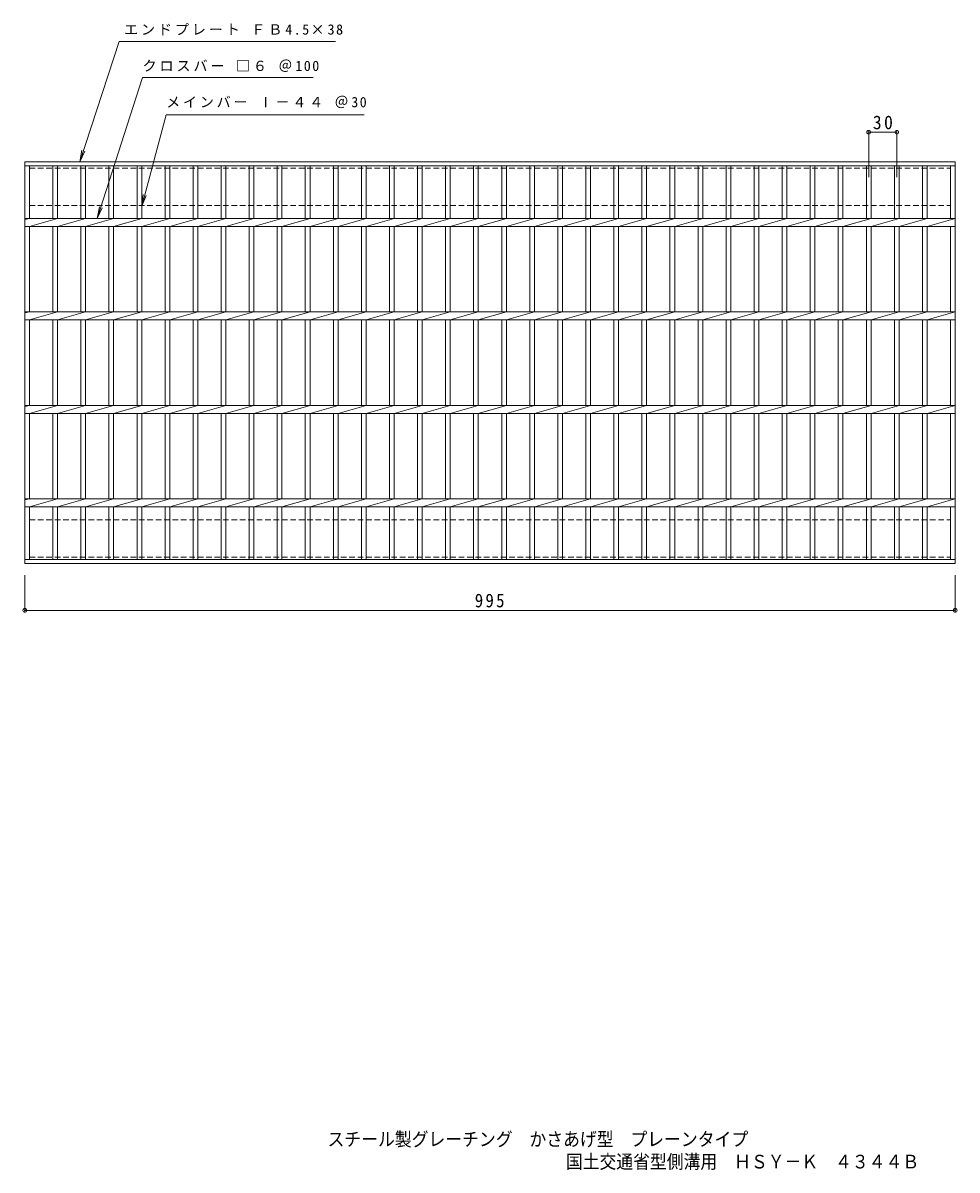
# Model space of a CAD drawing. Units: millimetres, scale not verified. Extents: x -755 to 851, y -688 to 539.
# Drawn here: x -755 to 244, y -688 to 539 of the extents above; entities that cross this region are included whole.
import ezdxf
from ezdxf.enums import TextEntityAlignment as Align

# ---------------------------------------------------------------- set-up
doc = ezdxf.new("R2010")
doc.units = ezdxf.units.MM
doc.header["$LTSCALE"] = 5
doc.header["$PDMODE"] = 32
doc.header["$PDSIZE"] = 4
doc.linetypes.add('DASHED1', pattern=[1.8, 1.2, -0.6])
for name, color, linetype, lineweight in [('B-1', 2, 'Continuous', 9), ('B-2', 3, 'Continuous', 9), ('B-4', 7, 'Continuous', 9), ('B-5', 7, 'Continuous', 9)]:
    doc.layers.add(name, color=color, linetype=linetype, lineweight=lineweight)
doc.layers.add('F-5_F-5ﾚｲﾔ', color=2, linetype='Continuous')
doc.styles.add('ＭＳ ゴシック', font='')
doc.styles.get('ＭＳ ゴシック').set_extended_font_data('MS Gothic')

msp = doc.modelspace()

# ---------------------------------------------------------------- linework, layer by layer
at = {"layer": 'B-1', "linetype": 'DASHED1'}
for p, q in [((-747.568, 383.726), (237.432, 383.726)), ((-747.568, 343.726), (-747.568, 383.726)), ((237.432, 383.726), (237.432, 343.726)), ((-747.568, 343.726), (237.432, 343.726)), ((-747.568, 7.726), (-747.568, -32.274)), ((-747.568, 7.726), (237.432, 7.726)), ((237.432, -32.274), (237.432, 7.726)), ((-747.568, -32.274), (237.432, -32.274))]:
    msp.add_line(p, q, dxfattribs=at)
at = {"layer": 'B-2'}
for p, q in [((-752.568, -39.274), (-752.568, 390.726)), ((-752.568, 390.726), (242.432, 390.726)), ((-752.568, 386.226), (242.432, 386.226)), ((-747.567, 329.965), (-747.567, 386.226)), ((-722.567, 386.226), (-722.567, 329.965)), ((-717.568, 386.226), (-717.568, 329.965)), ((-692.567, 386.226), (-692.567, 329.965)), ((-687.567, 386.226), (-687.567, 329.965)), ((-662.568, 386.226), (-662.568, 329.965)), ((-657.567, 386.226), (-657.567, 329.965)), ((-632.567, 386.226), (-632.567, 329.965)), ((-627.568, 386.226), (-627.568, 329.965)), ((-602.567, 386.226), (-602.567, 329.965)), ((-597.567, 386.226), (-597.567, 329.965)), ((-572.567, 386.226), (-572.567, 329.965)), ((-567.567, 386.226), (-567.567, 329.965)), ((-542.567, 386.226), (-542.567, 329.965)), ((-537.568, 386.226), (-537.568, 329.965)), ((-512.567, 386.226), (-512.567, 329.965)), ((-507.568, 386.226), (-507.568, 329.965)), ((-482.567, 386.226), (-482.567, 329.965)), ((-477.567, 386.226), (-477.567, 329.965)), ((-452.567, 386.226), (-452.567, 329.965)), ((-447.567, 386.226), (-447.567, 329.965)), ((-422.567, 386.226), (-422.567, 329.965)), ((-417.567, 386.226), (-417.567, 329.965)), ((-392.567, 386.226), (-392.567, 329.965)), ((-387.568, 386.226), (-387.568, 329.965)), ((-362.567, 386.226), (-362.567, 329.965)), ((-357.567, 386.226), (-357.567, 329.965)), ((-332.567, 386.226), (-332.567, 329.965)), ((-327.567, 386.226), (-327.567, 329.965)), ((-302.567, 386.226), (-302.567, 329.965)), ((-297.568, 386.226), (-297.568, 329.965)), ((-272.567, 386.226), (-272.567, 329.965)), ((-267.568, 386.226), (-267.568, 329.965)), ((-242.568, 386.226), (-242.568, 329.965)), ((-237.568, 386.226), (-237.568, 329.965)), ((-212.568, 386.226), (-212.568, 329.965)), ((-207.569, 386.226), (-207.569, 329.965)), ((-182.569, 386.226), (-182.569, 329.965)), ((-177.569, 386.226), (-177.569, 329.965)), ((-152.569, 386.226), (-152.569, 329.965)), ((-147.57, 386.226), (-147.57, 329.965)), ((-122.569, 386.226), (-122.569, 329.965)), ((-117.57, 386.226), (-117.57, 329.965)), ((-92.57, 386.226), (-92.57, 329.965)), ((-87.57, 386.226), (-87.57, 329.965)), ((-62.57, 386.226), (-62.57, 329.965)), ((-57.571, 386.226), (-57.571, 329.965)), ((-32.571, 386.226), (-32.571, 329.965)), ((-27.571, 386.226), (-27.571, 329.965)), ((-2.571, 386.226), (-2.571, 329.965)), ((2.428, 386.226), (2.428, 329.965)), ((27.429, 386.226), (27.429, 329.965)), ((32.428, 386.226), (32.428, 329.965)), ((57.428, 386.226), (57.428, 329.965)), ((62.428, 386.226), (62.428, 329.965)), ((87.428, 386.226), (87.428, 329.965)), ((92.427, 386.226), (92.427, 329.965)), ((117.428, 386.226), (117.428, 329.965)), ((122.427, 386.226), (122.427, 329.965)), ((147.427, 386.226), (147.427, 329.965)), ((152.426, 386.226), (152.426, 329.965)), ((177.427, 386.226), (177.427, 329.965)), ((182.426, 386.226), (182.426, 329.965)), ((207.426, 386.226), (207.426, 329.965)), ((212.426, 386.226), (212.426, 329.965)), ((237.433, 386.226), (237.433, 329.965)), ((242.432, 390.726), (242.432, -39.274)), ((-747.567, 329.965), (-752.568, 328.966)), ((-752.568, 329.965), (242.432, 329.965)), ((-752.568, 321.486), (242.432, 321.486)), ((-717.568, 329.965), (-747.567, 321.486)), ((-747.567, 229.965), (-747.567, 321.486)), ((-722.567, 321.486), (-722.567, 229.965)), ((-687.567, 329.965), (-717.568, 321.486)), ((-717.568, 321.486), (-717.568, 229.965)), ((-692.567, 321.486), (-692.567, 229.965)), ((-657.567, 329.965), (-687.567, 321.486)), ((-687.567, 321.486), (-687.567, 229.965)), ((-662.568, 321.486), (-662.568, 229.965)), ((-627.568, 329.965), (-657.567, 321.486)), ((-657.567, 321.486), (-657.567, 229.965)), ((-632.567, 321.486), (-632.567, 229.965)), ((-597.567, 329.965), (-627.568, 321.486)), ((-627.568, 321.486), (-627.568, 229.965)), ((-602.567, 321.486), (-602.567, 229.965)), ((-567.567, 329.965), (-597.567, 321.486)), ((-597.567, 321.486), (-597.567, 229.965)), ((-572.567, 321.486), (-572.567, 229.965)), ((-537.567, 329.965), (-567.567, 321.486)), ((-567.567, 321.486), (-567.567, 229.965)), ((-542.567, 321.486), (-542.567, 229.965)), ((-507.567, 329.965), (-537.568, 321.486)), ((-537.568, 321.486), (-537.568, 229.965)), ((-512.567, 321.486), (-512.567, 229.965)), ((-477.567, 329.965), (-507.568, 321.486)), ((-507.568, 321.486), (-507.568, 229.965)), ((-482.567, 321.486), (-482.567, 229.965)), ((-447.567, 329.965), (-477.567, 321.486)), ((-477.567, 321.486), (-477.567, 229.965)), ((-452.567, 321.486), (-452.567, 229.965)), ((-417.567, 329.965), (-447.567, 321.486)), ((-447.567, 321.486), (-447.567, 229.965)), ((-422.567, 321.486), (-422.567, 229.965)), ((-387.568, 329.965), (-417.567, 321.486)), ((-417.567, 321.486), (-417.567, 229.965)), ((-392.567, 321.486), (-392.567, 229.965)), ((-357.567, 329.965), (-387.568, 321.486)), ((-387.568, 321.486), (-387.568, 229.965)), ((-362.567, 321.486), (-362.567, 229.965)), ((-327.567, 329.965), (-357.567, 321.486)), ((-357.567, 321.486), (-357.567, 229.965)), ((-332.567, 321.486), (-332.567, 229.965)), ((-297.567, 329.965), (-327.567, 321.486)), ((-327.567, 321.486), (-327.567, 229.965)), ((-302.567, 321.486), (-302.567, 229.965)), ((-267.568, 329.965), (-297.568, 321.486)), ((-297.568, 321.486), (-297.568, 229.965)), ((-272.567, 321.486), (-272.567, 229.965)), ((-237.568, 329.965), (-267.568, 321.486)), ((-267.568, 321.486), (-267.568, 229.965)), ((-242.568, 321.486), (-242.568, 229.965)), ((-207.568, 329.965), (-237.568, 321.486)), ((-237.568, 321.486), (-237.568, 229.965)), ((-212.568, 321.486), (-212.568, 229.965)), ((-177.569, 329.965), (-207.569, 321.486)), ((-207.569, 321.486), (-207.569, 229.965)), ((-182.569, 321.486), (-182.569, 229.965)), ((-147.569, 329.965), (-177.569, 321.486)), ((-177.569, 321.486), (-177.569, 229.965)), ((-152.569, 321.486), (-152.569, 229.965)), ((-117.57, 329.965), (-147.57, 321.486)), ((-147.57, 321.486), (-147.57, 229.965)), ((-122.569, 321.486), (-122.569, 229.965)), ((-87.57, 329.965), (-117.57, 321.486)), ((-117.57, 321.486), (-117.57, 229.965)), ((-92.57, 321.486), (-92.57, 229.965)), ((-57.57, 329.965), (-87.57, 321.486)), ((-87.57, 321.486), (-87.57, 229.965)), ((-62.57, 321.486), (-62.57, 229.965)), ((-27.571, 329.965), (-57.571, 321.486)), ((-57.571, 321.486), (-57.571, 229.965)), ((-32.571, 321.486), (-32.571, 229.965)), ((2.429, 329.965), (-27.571, 321.486)), ((-27.571, 321.486), (-27.571, 229.965)), ((-2.571, 321.486), (-2.571, 229.965)), ((32.428, 329.965), (2.428, 321.486)), ((2.428, 321.486), (2.428, 229.965)), ((27.429, 321.486), (27.429, 229.965)), ((62.428, 329.965), (32.428, 321.486)), ((32.428, 321.486), (32.428, 229.965)), ((57.428, 321.486), (57.428, 229.965)), ((92.428, 329.965), (62.428, 321.486)), ((62.428, 321.486), (62.428, 229.965)), ((87.428, 321.486), (87.428, 229.965)), ((122.427, 329.965), (92.427, 321.486)), ((92.427, 321.486), (92.427, 229.965)), ((117.428, 321.486), (117.428, 229.965)), ((152.427, 329.965), (122.427, 321.486)), ((122.427, 321.486), (122.427, 229.965)), ((147.427, 321.486), (147.427, 229.965)), ((182.426, 329.965), (152.426, 321.486)), ((152.426, 321.486), (152.426, 229.965)), ((177.427, 321.486), (177.427, 229.965)), ((212.426, 329.965), (182.426, 321.486)), ((182.426, 321.486), (182.426, 229.965)), ((207.426, 321.486), (207.426, 229.965)), ((242.426, 329.965), (212.426, 321.486)), ((212.426, 321.486), (212.426, 229.965)), ((237.433, 321.486), (237.433, 229.965)), ((-747.567, 229.965), (-752.568, 228.965)), ((-752.568, 229.965), (242.432, 229.965)), ((-752.568, 221.486), (242.432, 221.486)), ((-717.568, 229.965), (-747.567, 221.486)), ((-747.567, 129.965), (-747.567, 221.486)), ((-722.567, 221.486), (-722.567, 129.965)), ((-687.567, 229.965), (-717.568, 221.486)), ((-717.568, 221.486), (-717.568, 129.965)), ((-692.567, 221.486), (-692.567, 129.965)), ((-657.567, 229.965), (-687.567, 221.486)), ((-687.567, 221.486), (-687.567, 129.965)), ((-662.568, 221.486), (-662.568, 129.965)), ((-627.568, 229.965), (-657.567, 221.486)), ((-657.567, 221.486), (-657.567, 129.965)), ((-632.567, 221.486), (-632.567, 129.965)), ((-597.567, 229.965), (-627.568, 221.486)), ((-627.568, 221.486), (-627.568, 129.965)), ((-602.567, 221.486), (-602.567, 129.965)), ((-567.567, 229.965), (-597.567, 221.486)), ((-597.567, 221.486), (-597.567, 129.965)), ((-572.567, 221.486), (-572.567, 129.965)), ((-537.567, 229.965), (-567.567, 221.486)), ((-567.567, 221.486), (-567.567, 129.965)), ((-542.567, 221.486), (-542.567, 129.965)), ((-507.567, 229.965), (-537.568, 221.486)), ((-537.568, 221.486), (-537.568, 129.965)), ((-512.567, 221.486), (-512.567, 129.965)), ((-477.567, 229.965), (-507.568, 221.486)), ((-507.568, 221.486), (-507.568, 129.965)), ((-482.567, 221.486), (-482.567, 129.965)), ((-447.567, 229.965), (-477.567, 221.486)), ((-477.567, 221.486), (-477.567, 129.965)), ((-452.567, 221.486), (-452.567, 129.965)), ((-417.567, 229.965), (-447.567, 221.486)), ((-447.567, 221.486), (-447.567, 129.965)), ((-422.567, 221.486), (-422.567, 129.965)), ((-387.568, 229.965), (-417.567, 221.486)), ((-417.567, 221.486), (-417.567, 129.965)), ((-392.567, 221.486), (-392.567, 129.965)), ((-357.567, 229.965), (-387.568, 221.486)), ((-387.568, 221.486), (-387.568, 129.965)), ((-362.567, 221.486), (-362.567, 129.965)), ((-327.567, 229.965), (-357.567, 221.486)), ((-357.567, 221.486), (-357.567, 129.965)), ((-332.567, 221.486), (-332.567, 129.965)), ((-297.567, 229.965), (-327.567, 221.486)), ((-327.567, 221.486), (-327.567, 129.965)), ((-302.567, 221.486), (-302.567, 129.965)), ((-267.568, 229.965), (-297.568, 221.486)), ((-297.568, 221.486), (-297.568, 129.965)), ((-272.567, 221.486), (-272.567, 129.965)), ((-237.568, 229.965), (-267.568, 221.486)), ((-267.568, 221.486), (-267.568, 129.965)), ((-242.568, 221.486), (-242.568, 129.965)), ((-207.568, 229.965), (-237.568, 221.486)), ((-237.568, 221.486), (-237.568, 129.965)), ((-212.568, 221.486), (-212.568, 129.965)), ((-177.569, 229.965), (-207.569, 221.486)), ((-207.569, 221.486), (-207.569, 129.965)), ((-182.569, 221.486), (-182.569, 129.965)), ((-147.569, 229.965), (-177.569, 221.486)), ((-177.569, 221.486), (-177.569, 129.965)), ((-152.569, 221.486), (-152.569, 129.965)), ((-117.57, 229.965), (-147.57, 221.486)), ((-147.57, 221.486), (-147.57, 129.965)), ((-122.569, 221.486), (-122.569, 129.965)), ((-87.57, 229.965), (-117.57, 221.486)), ((-117.57, 221.486), (-117.57, 129.965)), ((-92.57, 221.486), (-92.57, 129.965)), ((-57.57, 229.965), (-87.57, 221.486)), ((-87.57, 221.486), (-87.57, 129.965)), ((-62.57, 221.486), (-62.57, 129.965)), ((-27.571, 229.965), (-57.571, 221.486)), ((-57.571, 221.486), (-57.571, 129.965)), ((-32.571, 221.486), (-32.571, 129.965)), ((2.429, 229.965), (-27.571, 221.486)), ((-27.571, 221.486), (-27.571, 129.965)), ((-2.571, 221.486), (-2.571, 129.965)), ((32.428, 229.965), (2.428, 221.486)), ((2.428, 221.486), (2.428, 129.965)), ((27.429, 221.486), (27.429, 129.965)), ((62.428, 229.965), (32.428, 221.486)), ((32.428, 221.486), (32.428, 129.965)), ((57.428, 221.486), (57.428, 129.965)), ((92.428, 229.965), (62.428, 221.486)), ((62.428, 221.486), (62.428, 129.965)), ((87.428, 221.486), (87.428, 129.965)), ((122.427, 229.965), (92.427, 221.486)), ((92.427, 221.486), (92.427, 129.965)), ((117.428, 221.486), (117.428, 129.965)), ((152.427, 229.965), (122.427, 221.486)), ((122.427, 221.486), (122.427, 129.965)), ((147.427, 221.486), (147.427, 129.965)), ((182.426, 229.965), (152.426, 221.486)), ((152.426, 221.486), (152.426, 129.965)), ((177.427, 221.486), (177.427, 129.965)), ((212.426, 229.965), (182.426, 221.486)), ((182.426, 221.486), (182.426, 129.965)), ((207.426, 221.486), (207.426, 129.965)), ((242.426, 229.965), (212.426, 221.486)), ((212.426, 221.486), (212.426, 129.965)), ((237.433, 221.486), (237.433, 129.965)), ((-752.568, 129.965), (242.432, 129.965)), ((-747.567, 129.965), (-752.568, 128.965)), ((-717.568, 129.965), (-747.567, 121.486)), ((-687.567, 129.965), (-717.568, 121.486)), ((-657.567, 129.965), (-687.567, 121.486)), ((-627.568, 129.965), (-657.567, 121.486)), ((-597.567, 129.965), (-627.568, 121.486)), ((-567.567, 129.965), (-597.567, 121.486)), ((-537.567, 129.965), (-567.567, 121.486)), ((-507.567, 129.965), (-537.568, 121.486)), ((-477.567, 129.965), (-507.568, 121.486)), ((-447.567, 129.965), (-477.567, 121.486)), ((-417.567, 129.965), (-447.567, 121.486)), ((-387.568, 129.965), (-417.567, 121.486)), ((-357.567, 129.965), (-387.568, 121.486)), ((-327.567, 129.965), (-357.567, 121.486)), ((-297.567, 129.965), (-327.567, 121.486)), ((-267.568, 129.965), (-297.568, 121.486)), ((-237.568, 129.965), (-267.568, 121.486)), ((-207.568, 129.965), (-237.568, 121.486)), ((-177.569, 129.965), (-207.569, 121.486)), ((-147.569, 129.965), (-177.569, 121.486)), ((-117.57, 129.965), (-147.57, 121.486)), ((-87.57, 129.965), (-117.57, 121.486)), ((-57.57, 129.965), (-87.57, 121.486)), ((-27.571, 129.965), (-57.571, 121.486)), ((2.429, 129.965), (-27.571, 121.486)), ((32.428, 129.965), (2.428, 121.486)), ((62.428, 129.965), (32.428, 121.486)), ((92.428, 129.965), (62.428, 121.486)), ((122.427, 129.965), (92.427, 121.486)), ((152.427, 129.965), (122.427, 121.486)), ((182.426, 129.965), (152.426, 121.486)), ((212.426, 129.965), (182.426, 121.486)), ((242.426, 129.965), (212.426, 121.486)), ((-752.568, 121.485), (242.432, 121.485)), ((-747.567, 29.965), (-747.567, 121.485)), ((-722.567, 121.485), (-722.567, 29.965)), ((-717.568, 121.485), (-717.568, 29.965)), ((-692.567, 121.485), (-692.567, 29.965)), ((-687.567, 121.485), (-687.567, 29.965)), ((-662.568, 121.485), (-662.568, 29.965)), ((-657.567, 121.485), (-657.567, 29.965)), ((-632.567, 121.485), (-632.567, 29.965)), ((-627.568, 121.485), (-627.568, 29.965)), ((-602.567, 121.485), (-602.567, 29.965)), ((-597.567, 121.485), (-597.567, 29.965)), ((-572.567, 121.485), (-572.567, 29.965)), ((-567.567, 121.485), (-567.567, 29.965)), ((-542.567, 121.485), (-542.567, 29.965)), ((-537.568, 121.485), (-537.568, 29.965)), ((-512.567, 121.485), (-512.567, 29.965)), ((-507.568, 121.485), (-507.568, 29.965)), ((-482.567, 121.485), (-482.567, 29.965)), ((-477.567, 121.485), (-477.567, 29.965)), ((-452.567, 121.485), (-452.567, 29.965)), ((-447.567, 121.485), (-447.567, 29.965)), ((-422.567, 121.485), (-422.567, 29.965)), ((-417.567, 121.485), (-417.567, 29.965)), ((-392.567, 121.485), (-392.567, 29.965)), ((-387.568, 121.485), (-387.568, 29.965)), ((-362.567, 121.485), (-362.567, 29.965)), ((-357.567, 121.485), (-357.567, 29.965)), ((-332.567, 121.485), (-332.567, 29.965)), ((-327.567, 121.485), (-327.567, 29.965)), ((-302.567, 121.485), (-302.567, 29.965)), ((-297.568, 121.485), (-297.568, 29.965)), ((-272.567, 121.485), (-272.567, 29.965)), ((-267.568, 121.485), (-267.568, 29.965)), ((-242.568, 121.485), (-242.568, 29.965)), ((-237.568, 121.485), (-237.568, 29.965)), ((-212.568, 121.485), (-212.568, 29.965)), ((-207.569, 121.485), (-207.569, 29.965)), ((-182.569, 121.485), (-182.569, 29.965)), ((-177.569, 121.485), (-177.569, 29.965)), ((-152.569, 121.485), (-152.569, 29.965)), ((-147.57, 121.485), (-147.57, 29.965)), ((-122.569, 121.485), (-122.569, 29.965)), ((-117.57, 121.485), (-117.57, 29.965)), ((-92.57, 121.485), (-92.57, 29.965)), ((-87.57, 121.485), (-87.57, 29.965)), ((-62.57, 121.485), (-62.57, 29.965)), ((-57.571, 121.485), (-57.571, 29.965)), ((-32.571, 121.485), (-32.571, 29.965)), ((-27.571, 121.485), (-27.571, 29.965)), ((-2.571, 121.485), (-2.571, 29.965)), ((2.428, 121.485), (2.428, 29.965)), ((27.429, 121.485), (27.429, 29.965)), ((32.428, 121.485), (32.428, 29.965)), ((57.428, 121.485), (57.428, 29.965)), ((62.428, 121.485), (62.428, 29.965)), ((87.428, 121.485), (87.428, 29.965)), ((92.427, 121.485), (92.427, 29.965)), ((117.428, 121.485), (117.428, 29.965)), ((122.427, 121.485), (122.427, 29.965)), ((147.427, 121.485), (147.427, 29.965)), ((152.426, 121.485), (152.426, 29.965)), ((177.427, 121.485), (177.427, 29.965)), ((182.426, 121.485), (182.426, 29.965)), ((207.426, 121.485), (207.426, 29.965)), ((212.426, 121.485), (212.426, 29.965)), ((237.433, 121.485), (237.433, 29.965)), ((-747.567, 29.965), (-752.568, 28.965)), ((-752.568, 29.965), (242.432, 29.965)), ((-717.568, 29.965), (-747.567, 21.485)), ((-687.567, 29.965), (-717.568, 21.485)), ((-657.567, 29.965), (-687.567, 21.485)), ((-627.568, 29.965), (-657.567, 21.485)), ((-597.567, 29.965), (-627.568, 21.485)), ((-567.567, 29.965), (-597.567, 21.485)), ((-537.567, 29.965), (-567.567, 21.485)), ((-507.567, 29.965), (-537.568, 21.485)), ((-477.567, 29.965), (-507.568, 21.485)), ((-447.567, 29.965), (-477.567, 21.485)), ((-417.567, 29.965), (-447.567, 21.485)), ((-387.568, 29.965), (-417.567, 21.485)), ((-357.567, 29.965), (-387.568, 21.485)), ((-327.567, 29.965), (-357.567, 21.485)), ((-297.567, 29.965), (-327.567, 21.485)), ((-267.568, 29.965), (-297.568, 21.485)), ((-237.568, 29.965), (-267.568, 21.485)), ((-207.568, 29.965), (-237.568, 21.485)), ((-177.569, 29.965), (-207.569, 21.485)), ((-147.569, 29.965), (-177.569, 21.485)), ((-117.57, 29.965), (-147.57, 21.485)), ((-87.57, 29.965), (-117.57, 21.485)), ((-57.57, 29.965), (-87.57, 21.485)), ((-27.571, 29.965), (-57.571, 21.485)), ((2.429, 29.965), (-27.571, 21.485)), ((32.428, 29.965), (2.428, 21.485)), ((62.428, 29.965), (32.428, 21.485)), ((92.428, 29.965), (62.428, 21.485)), ((122.427, 29.965), (92.427, 21.485)), ((152.427, 29.965), (122.427, 21.485)), ((182.426, 29.965), (152.426, 21.485)), ((212.426, 29.965), (182.426, 21.485)), ((242.426, 29.965), (212.426, 21.485)), ((-752.568, 21.485), (242.432, 21.485)), ((-747.567, -34.774), (-747.567, 21.485)), ((-722.567, 21.485), (-722.567, -34.774)), ((-717.568, 21.485), (-717.568, -34.774)), ((-692.567, 21.485), (-692.567, -34.774)), ((-687.567, 21.485), (-687.567, -34.774)), ((-662.568, 21.485), (-662.568, -34.774)), ((-657.567, 21.485), (-657.567, -34.774)), ((-632.567, 21.485), (-632.567, -34.774)), ((-627.568, 21.485), (-627.568, -34.774)), ((-602.567, 21.485), (-602.567, -34.774)), ((-597.567, 21.485), (-597.567, -34.774)), ((-572.567, 21.485), (-572.567, -34.774)), ((-567.567, 21.485), (-567.567, -34.774)), ((-542.567, 21.485), (-542.567, -34.774)), ((-537.568, 21.485), (-537.568, -34.774)), ((-512.567, 21.485), (-512.567, -34.774)), ((-507.568, 21.485), (-507.568, -34.774)), ((-482.567, 21.485), (-482.567, -34.774)), ((-477.567, 21.485), (-477.567, -34.774)), ((-452.567, 21.485), (-452.567, -34.774)), ((-447.567, 21.485), (-447.567, -34.774)), ((-422.567, 21.485), (-422.567, -34.774)), ((-417.567, 21.485), (-417.567, -34.774)), ((-392.567, 21.485), (-392.567, -34.774)), ((-387.568, 21.485), (-387.568, -34.774)), ((-362.567, 21.485), (-362.567, -34.774)), ((-357.567, 21.485), (-357.567, -34.774)), ((-332.567, 21.485), (-332.567, -34.774)), ((-327.567, 21.485), (-327.567, -34.774)), ((-302.567, 21.485), (-302.567, -34.774)), ((-297.568, 21.485), (-297.568, -34.774)), ((-272.567, 21.485), (-272.567, -34.774)), ((-267.568, 21.485), (-267.568, -34.774)), ((-242.568, 21.485), (-242.568, -34.774)), ((-237.568, 21.485), (-237.568, -34.774)), ((-212.568, 21.485), (-212.568, -34.774)), ((-207.569, 21.485), (-207.569, -34.774)), ((-182.569, 21.485), (-182.569, -34.774)), ((-177.569, 21.485), (-177.569, -34.774)), ((-152.569, 21.485), (-152.569, -34.774)), ((-147.57, 21.485), (-147.57, -34.774)), ((-122.569, 21.485), (-122.569, -34.774)), ((-117.57, 21.485), (-117.57, -34.774)), ((-92.57, 21.485), (-92.57, -34.774)), ((-87.57, 21.485), (-87.57, -34.774)), ((-62.57, 21.485), (-62.57, -34.774)), ((-57.571, 21.485), (-57.571, -34.774)), ((-32.571, 21.485), (-32.571, -34.774)), ((-27.571, 21.485), (-27.571, -34.774)), ((-2.571, 21.485), (-2.571, -34.774)), ((2.428, 21.485), (2.428, -34.774)), ((27.429, 21.485), (27.429, -34.774)), ((32.428, 21.485), (32.428, -34.774)), ((57.428, 21.485), (57.428, -34.774)), ((62.428, 21.485), (62.428, -34.774)), ((87.428, 21.485), (87.428, -34.774)), ((92.427, 21.485), (92.427, -34.774)), ((117.428, 21.485), (117.428, -34.774)), ((122.427, 21.485), (122.427, -34.774)), ((147.427, 21.485), (147.427, -34.774)), ((152.426, 21.485), (152.426, -34.774)), ((177.427, 21.485), (177.427, -34.774)), ((182.426, 21.485), (182.426, -34.774)), ((207.426, 21.485), (207.426, -34.774)), ((212.426, 21.485), (212.426, -34.774)), ((237.433, 21.485), (237.433, -34.774)), ((242.432, -34.774), (-752.568, -34.774)), ((242.432, -39.274), (-752.568, -39.274))]:
    msp.add_line(p, q, dxfattribs=at)
at = {"layer": 'B-4'}
for p, q in [((149.927, 374.269), (149.927, 423.691)), ((149.927, 422.191), (179.926, 422.191)), ((179.926, 374.269), (179.926, 423.691)), ((-752.568, -51.774), (-752.568, -90.774)), ((242.432, -51.774), (242.432, -90.774)), ((-752.568, -89.274), (242.432, -89.274))]:
    msp.add_line(p, q, dxfattribs=at)
for p in [(149.927, 422.191), (179.926, 422.191), (-752.568, -89.274), (242.432, -89.274)]:
    msp.add_point(p, dxfattribs=at)
at = {"layer": 'B-5'}
for p, q in [((-675.068, 329.965), (-626.633, 480.726)), ((-626.633, 480.726), (-444.133, 480.726)), ((-627.568, 343.096), (-601.408, 440.726)), ((-601.408, 440.726), (-389.518, 440.726)), ((-693.804, 390.726), (-691.501, 403.012)), ((-693.804, 390.726), (-688.399, 401.997)), ((-627.568, 343.096), (-625.936, 355.489)), ((-627.568, 343.096), (-622.784, 354.644)), ((-675.068, 329.965), (-672.83, 342.264)), ((-675.068, 329.965), (-669.724, 341.266))]:
    msp.add_line(p, q, dxfattribs=at)
msp.add_lwpolyline([(-693.804, 390.726), (-651.732, 519.318), (-420.231, 519.318)], dxfattribs=at)

# ---------------------------------------------------------------- texts
at = {"layer": 'B-4', "color": 2, "char_height": 14.66, "attachment_point": 7, "style": 'ＭＳ ゴシック'}
for s, insert in [('\\T1.27;\\W0.95;30', (154.302, 425.191)), ('\\T1.27;\\W0.9;995', (-271.318, -86.274))]:
    msp.add_mtext(s, dxfattribs=dict(at, insert=insert))
at = {"layer": 'B-5', "char_height": 11, "attachment_point": 7, "style": 'ＭＳ ゴシック'}
for s, insert in [('\\T1.21;エンドプレート\\~ＦＢ4.5×38', (-646.481, 526.032)), ('\\T1.21;クロスバー\\~□６\\~＠100', (-626.633, 486.715)), ('\\T1.2;メインバー\\~Ⅰ－４４\\~＠30', (-601.408, 447.962))]:
    msp.add_mtext(s, dxfattribs=dict(at, insert=insert))
at = {"layer": 'F-5_F-5ﾚｲﾔ', "style": 'ＭＳ ゴシック', "width": 0.9}
for s, p in [('スチール製グレーチング\u3000かさあげ型\u3000プレーンタイプ', (-428.846, -666.766)), ('国土交通省型側溝用\u3000ＨＳＹ－Ｋ\u3000４３４４Ｂ', (-173.98, -690.751))]:
    msp.add_text(s, height=14.66, dxfattribs=at).set_placement(p, align=Align.BOTTOM_LEFT)

doc.saveas('drawing.dxf')
